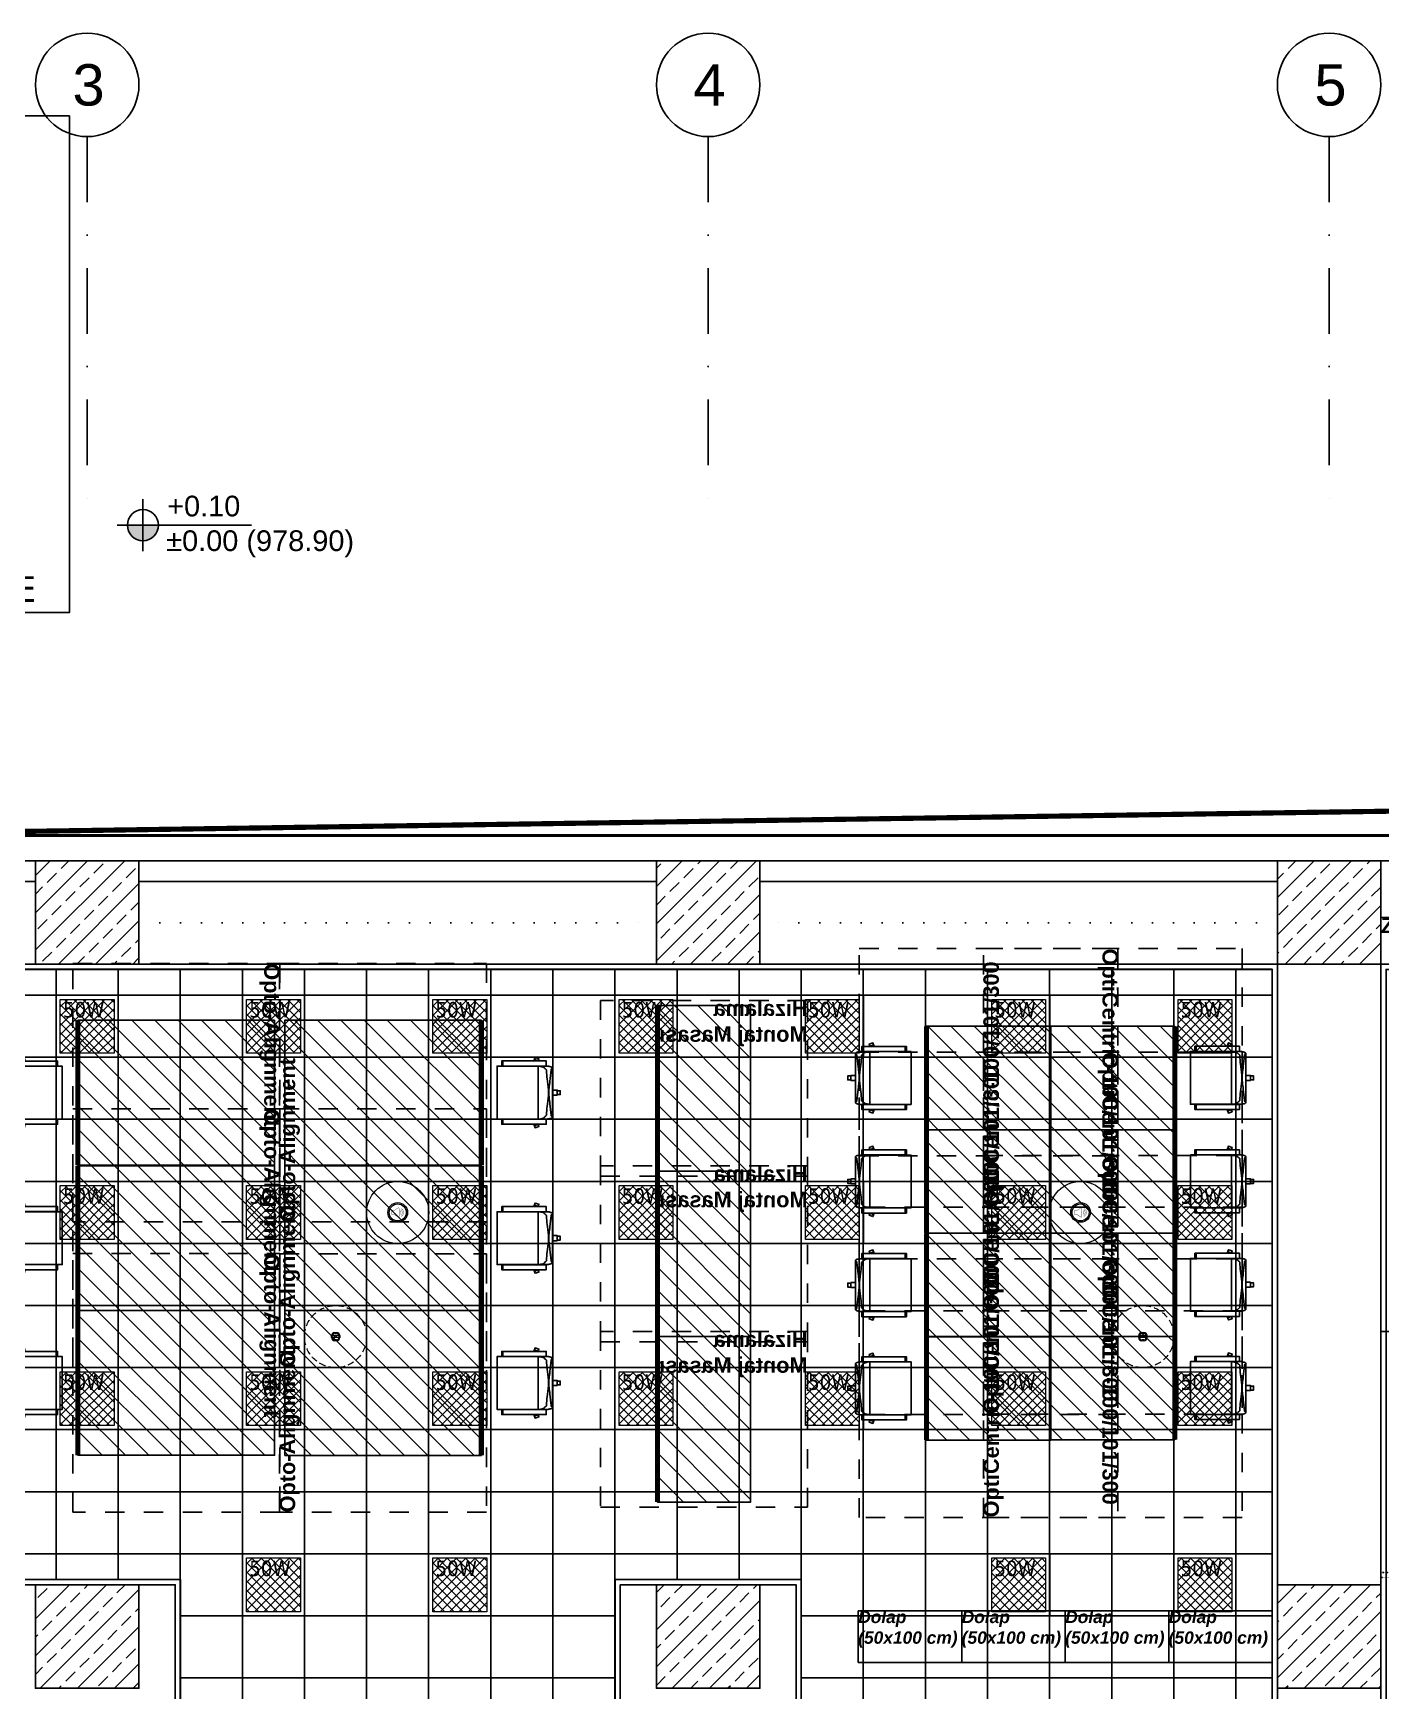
# Model space of a CAD drawing. Header units: centimetres. Extents: x 405564 to 502064, y 46284 to 60634.
# Drawn here: x 477148 to 478450, y 56030 to 57633 of the extents above; entities that cross this region are included whole.
import ezdxf
from ezdxf.enums import TextEntityAlignment as Align
from ezdxf.xclip import XClip

# ---------------------------------------------------------------- set-up
doc = ezdxf.new("R2010")
doc.units = ezdxf.units.CM
doc.header["$XCLIPFRAME"] = 0
for name, pattern in [('3+1_3b$0$DASHED', [0.25, 0.125, -0.125]), ('ACAD_ISO07W100', [3, 0, -3]), ('BORDER', [1.75, 0.5, -0.25, 0.5, -0.25, 0, -0.25]), ('DASHDOT', [25.4, 12.7, -6.35, 0, -6.35]), ('DOT', [0.25, 0, -0.25]), ('HIDDEN', [9.525, 6.35, -3.175])]:
    doc.linetypes.add(name, pattern=pattern)
doc.layers.get('0').update_dxf_attribs({"color": 8, "lineweight": 9})
for name, color, linetype, lineweight in [('---___EB_draft00_parselsiniri', 8, 'BORDER', 9), ('0-KRCN-AYDINLATMA-130426', 8, 'Continuous', 9), ('0-KRCN-MİMARİ-220526', 8, 'Continuous', 9)]:
    doc.layers.add(name, color=color, linetype=linetype, lineweight=lineweight)
for name, color, linetype in [('0-KRCN-ASMATAVAN-130426', 8, 'Continuous'), ('AS_CIZGI_ARSA', 8, 'Continuous'), ('AS_DOS_TERAS_UST', 8, 'ACAD_ISO07W100'), ('AS_DUV_CIMENTO ESASLI PANEL CEPHE KAPLAMASI', 8, 'Continuous'), ('AS_DUV_GAZBETON', 8, 'Continuous'), ('AS_DUV_TEMIZ ODA PANELI', 8, 'Continuous'), ('AS_GOR_YAKIN1', 8, 'Continuous'), ('AS_KAPI_CAM', 8, 'Continuous'), ('AS_KAPI_POZ', 8, 'Continuous'), ('AS_OLC_AKS', 8, 'Continuous'), ('AS_SMB_KOT', 8, 'Continuous'), ('AS_TA_BETONARME', 5, 'Continuous'), ('AS_TA_TARAMA', 8, 'Continuous'), ('AS_TEFR_CIHAZ', 8, 'Continuous'), ('AS_TEFR_MOB', 8, 'Continuous'), ('AS_TES', 8, 'Continuous'), ('AS_YAZI_DOSEME', 8, 'Continuous'), ('AS_YAZI_MEKANIK', 8, 'Continuous')]:
    doc.layers.add(name, color=color, linetype=linetype)
doc.styles.add('_yazı-50', font='arial.ttf')
doc.styles.add('Kalin02', font='arialbd.ttf')
doc.styles.add('MtXpl_Tahoma', font='tahoma.ttf')
doc.styles.add('OLCU', font='romanstw.shx', dxfattribs={"width": 0.6})
doc.styles.add('TAHOMA', font='tahoma.ttf')
pattern_1 = [(225, (17560.68, -7819.299), (17.96051, -17.96051), []), (225, (17542.72, -7819.299), (17.96051, -17.96051), [12.7, -6.35])]

# ---------------------------------------------------------------- blocks, each defined once
blk = doc.blocks.new('50W 60x60 cm  SIVA ALTI LED ARMATÜR')
at = {"layer": '0-KRCN-AYDINLATMA-130426'}
h = blk.add_hatch(dxfattribs=at)
h.set_pattern_fill('ANSI37', color=256, scale=0.2)
h.paths.add_polyline_path([(-2.6, 2.59), (2.6, 2.59), (2.6, -2.61), (-2.6, -2.61)])
for points in [[(-3, 2.99), (3, 2.99), (3, -3.01), (-3, -3.01)], [(-2.6, 2.59), (2.6, 2.59), (2.6, -2.61), (-2.6, -2.61)]]:
    blk.add_lwpolyline(points, close=True, dxfattribs=at)
at = {"layer": '0-KRCN-AYDINLATMA-130426', "insert": (-2.35, 2.34), "char_height": 1.5, "attachment_point": 1, "style": 'TAHOMA'}
blk.add_mtext_dynamic_manual_height_columns('{\\fTahoma|b0|i0|c162|p34;50W}', width=1.5, gutter_width=1.25, heights=[0], dxfattribs=at)
blk = doc.blocks.new('ABB 6131-31-24-500')
at = {"layer": '0-KRCN-AYDINLATMA-130426'}
for p, q in [((-4, -1), (-4, 1)), ((3.2, 1), (-3.2, 1)), ((-3.2, -0.8), (-3.2, 0.8)), ((-1, 4), (1, 4)), ((-1, -0.9), (-1, 1)), ((-0.8, 3.2), (0.8, 3.2)), ((1, -0.9), (1, 1)), ((3.2, 0.8), (3.2, -0.8)), ((4, 1), (4, -1)), ((3.2, -0.9), (-3.2, -0.9)), ((1, -4), (-1, -4)), ((0.8, -3.2), (-0.8, -3.2))]:
    blk.add_line(p, q, dxfattribs=at)
at = {"layer": '0-KRCN-AYDINLATMA-130426', "linetype": 'HIDDEN'}
blk.add_circle((0, 0), 30, dxfattribs=at)
at = {"layer": '0-KRCN-AYDINLATMA-130426'}
for centre, radius in [((-0.5, 0), 0.089), ((0, 0), 0.16), ((0.5, 0), 0.089)]:
    blk.add_circle(centre, radius, dxfattribs=at)
for centre, radius, start, end in [((-1, 1), 3.01, 90, 180), ((-0.8, 0.8), 2.41, 90, 180), ((0.8, 0.8), 2.41, 0, 90), ((1, 1), 3.01, 0, 90), ((-1, -1), 3.01, 180, 270), ((-0.8, -0.8), 2.41, 180, 270), ((0.8, -0.8), 2.41, 270, 0), ((1, -1), 3.01, 270, 0)]:
    blk.add_arc(centre, radius, start, end, dxfattribs=at)
blk = doc.blocks.new('ASMA TAVA TİPİ HOPARLÖR')
at = {"layer": '0-KRCN-AYDINLATMA-130426', "const_width": 0.317}
blk.add_lwpolyline([(0.3, -4.4, 0.598176), (1.3, -3.9), (1.3, 3.9, 0.598176), (0.3, 4.4), (-2.7, 2.4, -0.147433), (-3, 2.3), (-5.1, 2.3, 0.414214), (-5.7, 1.7), (-5.7, -1.7, 0.414214), (-5.1, -2.3), (-3, -2.3, -0.147433), (-2.7, -2.4)], format="xyb", close=True, dxfattribs=at)
for points in [[(2.4, 1.3, -0.601398), (2.4, -1.3)], [(2.8, 2.5, -0.658812), (2.8, -2.5)], [(3.2, 3.7, -0.680488), (3.2, -3.7)]]:
    blk.add_lwpolyline(points, format="xyb", dxfattribs=at)
at = {"layer": '0-KRCN-AYDINLATMA-130426'}
blk.add_circle((0, 0), 30, dxfattribs=at)
at = {"layer": '0-KRCN-AYDINLATMA-130426', "ltscale": 0.1}
for radius in [9.5, 8.23]:
    blk.add_circle((0, 0), radius, dxfattribs=at)
blk = doc.blocks.new('G$C546873DE')
at = {"layer": '0-KRCN-AYDINLATMA-130426', "xscale": 10, "yscale": 10, "zscale": 10}
for p in [(6635.7, 9538.6), (6815.7, 9538.6), (6995.7, 9538.6), (7175.7, 9538.6), (7355.7, 9538.6), (7535.7, 9538.6), (7715.7, 9538.6), (6635.7, 9358.6), (6815.7, 9358.6), (6995.7, 9358.6), (7175.7, 9358.6), (7355.7, 9358.6), (7535.7, 9358.6), (7715.7, 9358.6), (6635.7, 9178.6), (6815.7, 9178.6), (6995.7, 9178.6), (7175.7, 9178.6), (7355.7, 9178.6), (7535.7, 9178.6), (7715.7, 9178.6), (6815.7, 8998.6), (6995.7, 8998.6), (7535.7, 8998.6), (7715.7, 8998.6)]:
    blk.add_blockref('50W 60x60 cm  SIVA ALTI LED ARMATÜR', p, dxfattribs=at)
at = {"layer": '0-KRCN-AYDINLATMA-130426'}
for name, p in [('ASMA TAVA TİPİ HOPARLÖR', (6935.7, 9358.5)), ('ASMA TAVA TİPİ HOPARLÖR', (7595.5, 9358.5)), ('ABB 6131-31-24-500', (6875.7, 9238.5)), ('ABB 6131-31-24-500', (7655.7, 9238.5))]:
    blk.add_blockref(name, p, dxfattribs=at)
blk = doc.blocks.new('zygointerferometre')
at = {"layer": 'AS_TEFR_CIHAZ'}
h = blk.add_hatch(dxfattribs=at)
h.set_pattern_fill('ANSI31', color=1, scale=5)
h.paths.add_polyline_path([(272550.3, -39180.5), (272670.3, -39180.5), (272670.3, -39480.5), (272550.3, -39480.5)])
at = {"layer": 'AS_TEFR_CIHAZ', "color": 1, "linetype": '3+1_3b$0$DASHED', "ltscale": 150}
blk.add_lwpolyline([(272470.3, -39130.5), (272750.3, -39130.5), (272750.3, -39530.5), (272470.3, -39530.5), (272470.3, -39130.5)], dxfattribs=at)
at = {"layer": 'AS_TEFR_CIHAZ', "color": 1}
blk.add_lwpolyline([(272550.3, -39180.5), (272670.3, -39180.5), (272670.3, -39480.5), (272550.3, -39480.5), (272550.3, -39180.5)], dxfattribs=at)
at = {"layer": 'AS_TEFR_CIHAZ', "color": 1, "const_width": 5}
blk.add_lwpolyline([(272670.3, -39180.5), (272670.3, -39480.5)], dxfattribs=at)
at = {"layer": 'AS_TEFR_CIHAZ', "insert": (272470.3, -39130.5), "char_height": 15, "attachment_point": 1, "style": 'Kalin02'}
blk.add_mtext_dynamic_manual_height_columns('Zygo İnterferometre', width=590.732, gutter_width=750, heights=[137.1], dxfattribs=at)
blk = doc.blocks.new('sandalye_')
at = {"layer": 'AS_TEFR_MOB', "linetype": 'ByBlock', "ltscale": 25}
for points in [[(260035.8, -40511.3), (260035.8, -40506.8), (260030.9, -40506.8), (260030.9, -40511.3)], [(260031.5, -40506.8), (260031.5, -40503.8), (260035.3, -40503.8), (260035.3, -40506.8)], [(260002.8, -40525.2), (260000.6, -40524.5), (259999.4, -40528.1), (260002.8, -40529.2)], [(260002.7, -40525.2), (260001.5, -40528.8)], [(260002.8, -40525.4), (260001.7, -40528.8)], [(260007.8, -40524.5), (260007.8, -40564.9), (260033.4, -40564.9)], [(260007.8, -40525.2), (260033.4, -40525.2)], [(260009.7, -40511.3), (260033.4, -40511.3)], [(260057, -40511.3), (260033.4, -40511.3)], [(260058.9, -40524.5), (260058.9, -40564.9), (260033.4, -40564.9)], [(260058.9, -40525.2), (260033.4, -40525.2)], [(260063.9, -40525.2), (260066.1, -40524.5), (260067.3, -40528.1), (260063.9, -40529.2)], [(260063.9, -40525.4), (260065.1, -40528.8)], [(260064.1, -40525.2), (260065.2, -40528.8)], [(260002.8, -40559.4), (260002.8, -40560.4), (260007.8, -40560.4), (260007.8, -40559.4)], [(260063.9, -40559.4), (260063.9, -40560.4), (260059, -40560.4), (260059, -40559.4)]]:
    blk.add_lwpolyline(points, dxfattribs=at)
for points in [[(260007.8, -40559.4), (260002.8, -40559.4), (260002.8, -40517.4), (260007.8, -40517.4)], [(260059, -40559.4), (260063.9, -40559.4), (260063.9, -40517.4), (260059, -40517.4)]]:
    blk.add_lwpolyline(points, close=True, dxfattribs=at)
for points in [[(260033.4, -40514.8, -0.048176), (260031.6, -40514.8, -0.000623), (260029.1, -40514.6, -0.003131), (260022.4, -40513.8, 0.007334), (260011.4, -40512.7, -0.309457), (260010.5, -40511.9, 0.002444), (260010.4, -40511.5, 0.476314), (260010.2, -40511.4, 0.375136), (260009, -40511.6, 0.082453), (260008.7, -40512.2, 0.046929), (260008.2, -40513.8, 0.002381), (260007.9, -40515.3, 0.007794), (260007.8, -40516.4), (260007.8, -40524.5, -0.011445), (260008.4, -40521.5, -0.082784), (260009.2, -40519.5, -0.150147), (260010.3, -40518.5, 0.242317), (260010.4, -40518.4, -0.036292), (260010.5, -40518, -0.114957), (260010.8, -40517.6, -0.16132), (260011.4, -40517.2, -0.020506), (260013.9, -40517, 0.024793), (260022.4, -40516.1, -0.030903), (260033.4, -40515.1, -1.030607)], [(260033.4, -40514.8, 0.048176), (260035.1, -40514.8, 0.000623), (260037.6, -40514.6, 0.003131), (260044.3, -40513.8, -0.007334), (260055.3, -40512.7, 0.309457), (260056.2, -40511.9, -0.002444), (260056.3, -40511.5, -0.476314), (260056.5, -40511.4, -0.375136), (260057.7, -40511.6, -0.082453), (260058, -40512.2, -0.046929), (260058.5, -40513.8, -0.002381), (260058.8, -40515.3, -0.007794), (260058.9, -40516.4), (260058.9, -40524.5, 0.011445), (260058.4, -40521.5, 0.082784), (260057.6, -40519.5, 0.150147), (260056.4, -40518.5, -0.242317), (260056.3, -40518.4, 0.036292), (260056.2, -40518, 0.114957), (260055.9, -40517.6, 0.16132), (260055.3, -40517.2, 0.020506), (260052.8, -40517, -0.024793), (260044.3, -40516.1, 0.030903), (260033.4, -40515.1, 1.030607)]]:
    blk.add_lwpolyline(points, format="xyb", dxfattribs=at)
blk = doc.blocks.new('OptiCentric100_101_300')
at = {"layer": 'AS_TEFR_CIHAZ'}
h = blk.add_hatch(dxfattribs=at)
h.set_pattern_fill('ANSI31', color=1, scale=5)
h.paths.add_polyline_path([(271677.7, -39089.4), (271777.7, -39089.4), (271777.7, -39209.4), (271677.7, -39209.4)])
at = {"layer": 'AS_TEFR_CIHAZ', "color": 1, "linetype": '3+1_3b$0$DASHED', "ltscale": 150}
blk.add_lwpolyline([(271602.7, -39024.4), (271852.7, -39024.4), (271852.7, -39274.4), (271602.7, -39274.4), (271602.7, -39024.4)], dxfattribs=at)
at = {"layer": 'AS_TEFR_CIHAZ', "color": 1}
blk.add_lwpolyline([(271677.7, -39089.4), (271777.7, -39089.4), (271777.7, -39209.4), (271677.7, -39209.4), (271677.7, -39089.4)], dxfattribs=at)
at = {"layer": 'AS_TEFR_CIHAZ', "color": 1, "const_width": 5}
blk.add_lwpolyline([(271677.7, -39209.4), (271777.7, -39209.4)], dxfattribs=at)
at = {"layer": 'AS_TEFR_MOB', "color": 1, "rotation": 180}
blk.add_blockref('sandalye_', (531761.1, -79789.3), dxfattribs=at)
at = {"layer": 'AS_TEFR_CIHAZ', "insert": (271602.7, -39024.4), "char_height": 15, "attachment_point": 1, "style": 'Kalin02'}
blk.add_mtext_dynamic_manual_height_columns('OptiCentric-100/101/300', width=590.732, gutter_width=750, heights=[137.1], dxfattribs=at)
blk = doc.blocks.new('OptoAlignment')
at = {"layer": 'AS_TEFR_CIHAZ'}
h = blk.add_hatch(dxfattribs=at)
h.set_pattern_fill('ANSI31', color=1, scale=5)
h.paths.add_polyline_path([(274965, -39955.1), (275105, -39955.1), (275105, -40145.1), (274965, -40145.1)])
at = {"layer": 'AS_TEFR_CIHAZ', "color": 1, "linetype": '3+1_3b$0$DASHED', "ltscale": 150}
blk.add_lwpolyline([(274910, -39950.1), (275160, -39950.1), (275160, -40150.1), (274910, -40150.1), (274910, -39950.1)], dxfattribs=at)
at = {"layer": 'AS_TEFR_CIHAZ', "color": 1}
blk.add_lwpolyline([(274965, -39955.1), (275105, -39955.1), (275105, -40145.1), (274965, -40145.1), (274965, -39955.1)], dxfattribs=at)
at = {"layer": 'AS_TEFR_CIHAZ', "color": 1, "const_width": 5}
blk.add_lwpolyline([(274965, -40145.1), (275105, -40145.1)], dxfattribs=at)
at = {"layer": 'AS_TEFR_MOB', "color": 1, "rotation": 180}
blk.add_blockref('sandalye_', (535068.4, -80725.1), dxfattribs=at)
at = {"layer": 'AS_TEFR_CIHAZ', "insert": (274910, -39950.1), "char_height": 15, "attachment_point": 1, "style": 'Kalin02'}
blk.add_mtext_dynamic_manual_height_columns('Opto-Alignment', width=590.732, gutter_width=750, heights=[137.1], dxfattribs=at)
blk = doc.blocks.new('HizalamaMontajMasası')
at = {"layer": 'AS_TEFR_CIHAZ'}
h = blk.add_hatch(dxfattribs=at)
h.set_pattern_fill('ANSI31', color=1, scale=5)
h.paths.add_polyline_path([(273335.6, -39538.4), (273425.6, -39538.4), (273425.6, -39698.4), (273335.6, -39698.4)])
at = {"layer": 'AS_TEFR_CIHAZ', "color": 1, "linetype": '3+1_3b$0$DASHED', "ltscale": 150}
blk.add_lwpolyline([(273280.6, -39533.4), (273480.6, -39533.4), (273480.6, -39703.4), (273280.6, -39703.4), (273280.6, -39533.4)], dxfattribs=at)
at = {"layer": 'AS_TEFR_CIHAZ', "color": 1}
blk.add_lwpolyline([(273335.6, -39538.4), (273425.6, -39538.4), (273425.6, -39698.4), (273335.6, -39698.4), (273335.6, -39538.4)], dxfattribs=at)
at = {"layer": 'AS_TEFR_CIHAZ', "color": 1, "const_width": 5}
blk.add_lwpolyline([(273425.6, -39698.4), (273425.6, -39538.4)], dxfattribs=at)
at = {"layer": 'AS_TEFR_CIHAZ', "insert": (273280.6, -39533.4), "char_height": 15, "attachment_point": 1, "style": 'Kalin02'}
blk.add_mtext_dynamic_manual_height_columns('Hizalama \\PMontaj Masası', width=590.732, gutter_width=750, heights=[137.1], dxfattribs=at)
blk = doc.blocks.new('A.5 OPTOMEKANİK HİZALAMA_TEFRİŞF')
at = {"layer": 'AS_TEFR_MOB', "ltscale": 200}
for points in [[(-2305, -725), (-2205, -725), (-2205, -775), (-2305, -775), (-2305, -725)], [(-2205, -725), (-2105, -725), (-2105, -775), (-2205, -775), (-2205, -725)], [(-2105, -725), (-2005, -725), (-2005, -775), (-2105, -775), (-2105, -725)], [(-2005, -725), (-1905, -725), (-1905, -775), (-2005, -775), (-2005, -725)]]:
    blk.add_lwpolyline(points, dxfattribs=at)
at = {"layer": 'AS_TEFR_CIHAZ'}
blk.add_blockref('zygointerferometre', (-274270.3, 39075.5), dxfattribs=at)
for p, rotation in [((36970.4, 271517.7), 270), ((-41208.5, -271937.7), 90), ((36970.4, 271417.7), 270), ((-41208.5, -272037.7), 90), ((36970.4, 271317.5), 270), ((-41208.5, -272137.7), 90), ((36970.4, 271217.7), 270), ((-41208.5, -272237.5), 90)]:
    blk.add_blockref('OptiCentric100_101_300', p, dxfattribs=dict(at, rotation=rotation))
at = {"layer": 'AS_TEFR_CIHAZ', "color": 1}
for p, rotation in [((37086.1, 274810.8), 270), ((-42814.2, -275259.2), 90), ((37086.1, 274670.2), 270), ((-42814.2, -275399.9), 90), ((37086.1, 274530.2), 270), ((-42814.2, -275539.9), 90)]:
    blk.add_blockref('OptoAlignment', p, dxfattribs=dict(at, rotation=rotation))
at = {"layer": 'AS_TEFR_CIHAZ', "color": 1, "xscale": -1}
for p in [(270926.6, 39398.4), (270926.6, 39238.4), (270926.6, 39078.4)]:
    blk.add_blockref('HizalamaMontajMasası', p, dxfattribs=at)
at = {"layer": 'AS_TEFR_MOB', "ltscale": 200, "char_height": 12, "attachment_point": 1, "style": 'Kalin02'}
for insert in [(-2305, -725), (-2205, -725), (-2105, -725), (-2005, -725)]:
    blk.add_mtext_dynamic_manual_height_columns('{\\fSwis721 BT|b1|i1|c162|p34;Dolap\\P(50x100 cm)}', width=590.732, gutter_width=750, heights=[137.1], dxfattribs=dict(at, insert=insert))
blk = doc.blocks.new('OPK-temizoda-panel-00')
at = {"layer": 'AS_DUV_TEMIZ ODA PANELI'}
for points in [[(5150, -1750), (4450, -1750), (4450, -50), (2750, -50), (2750, -785), (2650, -785), (2650, -50), (50, -50)], [(55, -55), (2645, -55), (2645, -790), (2755, -790), (2755, -55), (4445, -55), (4445, -1755), (5155, -1755)]]:
    blk.add_lwpolyline(points, dxfattribs=at)
for points in [[(1410, -645), (1590, -645), (1590, -790), (1410, -790)], [(1415, -650), (1585, -650), (1585, -785), (1415, -785)], [(2010, -645), (2190, -645), (2190, -790), (2010, -790)], [(2015, -650), (2185, -650), (2185, -785), (2015, -785)]]:
    blk.add_lwpolyline(points, close=True, dxfattribs=at)
blk = doc.blocks.new('kot01')
at = {"layer": 'AS_SMB_KOT'}
h = blk.add_hatch(color=8, dxfattribs=at)
edge = h.paths.add_edge_path()
edge.add_arc((0, 0), 0.3, 180, 360)
edge.add_line((0.3, 0), (-0.3, 0))
for p, q in [((0, -0.5), (0, 0.5)), ((-0.5, 0), (2.1, 0))]:
    blk.add_line(p, q, dxfattribs=at)
blk.add_circle((0, 0), 0.3, dxfattribs=at)
at = {"layer": 'AS_SMB_KOT', "style": '_yazı-50'}
for tag, p in [('INCE', (0.434, 0.1)), ('KABA', (0.434, -0.5))]:
    blk.add_attdef(tag, p, '', height=0.4, dxfattribs=at)
blk = doc.blocks.new('AZOT TANKI KAIDE PLAN YERLESIM')
at = {"layer": 'AS_GOR_YAKIN1'}
for points in [[(480, 0), (0, 0), (0, -480), (480, -480)], [(733, 0), (483, 0), (483, -480), (733, -480)]]:
    blk.add_lwpolyline(points, close=True, dxfattribs=at)
at = {"layer": 'AS_TES'}
blk.add_circle((240, -240), 138.5, dxfattribs=at)
at = {"layer": 'AS_SMB_KOT'}
ref = blk.add_blockref('kot01', (201.7, -305.8), dxfattribs=dict(at, xscale=50, yscale=50, zscale=50))
ref.add_attrib('INCE', '+0.25', dxfattribs={"layer": '0', "color": 1, "height": 20, "style": '_yazı-50'}).set_placement((225.1, -303.3), align=Align.BOTTOM_LEFT)
ref = blk.add_blockref('kot01', (564.7, -305.8), dxfattribs=dict(at, xscale=50, yscale=50, zscale=50))
ref.add_attrib('INCE', '+0.25', dxfattribs={"layer": '0', "color": 1, "height": 20, "style": '_yazı-50'}).set_placement((588.2, -303.3), align=Align.BOTTOM_LEFT)
at = {"layer": 'AS_YAZI_DOSEME', "style": 'TAHOMA'}
for p in [(117, -454.5), (600, -454.5)]:
    blk.add_text('BETON KAİDE', height=25, dxfattribs=at).set_placement(p, align=Align.MIDDLE)
at = {"layer": 'AS_YAZI_MEKANIK', "insert": (240, -240), "char_height": 25, "width": 192.816, "attachment_point": 5, "style": 'MtXpl_Tahoma'}
blk.add_mtext('AZOT TANKI', dxfattribs=at)
blk = doc.blocks.new('OPK-site-surrounding-R01')
at = {"layer": '---___EB_draft00_parselsiniri', "linetype": 'DASHDOT', "ltscale": 5, "const_width": 5, "flags": 128}
blk.add_lwpolyline([(-303.7, 52.5), (22545.3, 391.1), (23723.4, -711), (24047.6, -4450), (-299.9, -4450)], close=True, dxfattribs=at)
blk.add_blockref('AZOT TANKI KAIDE PLAN YERLESIM', (750, 770, 0))
blk = doc.blocks.new('CEPHE KATMANLARI ZEMİN KAT')
at = {"layer": 'AS_DUV_CIMENTO ESASLI PANEL CEPHE KAPLAMASI'}
for points in [[(565, -1825), (-25, -1825), (-25, 25), (8205, 25), (8205, -25), (8212.5, -25)], [(565, -1823.8), (-23.8, -1823.8), (-23.8, 23.7), (8203.8, 23.7), (8203.8, -26.2), (8212.5, -26.2)]]:
    blk.add_lwpolyline(points, dxfattribs=at)
blk = doc.blocks.new('axis baloon')
blk.add_circle((0, 0), 50)
at = {"style": '_yazı-50'}
blk.add_attdef('AXE', text='', height=40, dxfattribs=at).set_placement((0, 0), align=Align.MIDDLE_CENTER)
blk = doc.blocks.new('Aks_P')
at = {"layer": 'AS_OLC_AKS', "linetype": 'DASHDOT', "ltscale": 5}
for points in [[(1620, 750), (1620, 400)], [(2220, 750), (2220, 400)], [(2820, 750), (2820, 400)]]:
    blk.add_lwpolyline(points, dxfattribs=at)
at = {"layer": 'AS_OLC_AKS'}
ref = blk.add_blockref('axis baloon', (1620, 800), dxfattribs=at)
ref.add_attrib('AXE', '3', dxfattribs={"layer": '0', "height": 40, "style": '_yazı-50'}).set_placement((1621.3, 800), align=Align.MIDDLE_CENTER)
ref = blk.add_blockref('axis baloon', (2220, 800), dxfattribs=at)
ref.add_attrib('AXE', '4', dxfattribs={"layer": '0', "height": 40, "style": '_yazı-50'}).set_placement((2221.3, 800), align=Align.MIDDLE_CENTER)
ref = blk.add_blockref('axis baloon', (2820, 800), dxfattribs=at)
ref.add_attrib('AXE', '5', dxfattribs={"layer": '0', "height": 40, "style": '_yazı-50'}).set_placement((2821.3, 800), align=Align.MIDDLE_CENTER)
blk = doc.blocks.new('*U646')
for p, q in [((40, 7), (-30, 7)), ((-30, 2), (40, 2)), ((120, 7), (190, 7)), ((190, 2), (120, 2))]:
    blk.add_line(p, q)
at = {"linetype": 'DOT'}
for points in [[(-10, 7), (-80, 7), (-80, 2), (-10, 2)], [(170, 7), (240, 7), (240, 2), (170, 2)]]:
    blk.add_lwpolyline(points, close=True, dxfattribs=at)
for points in [[(-30, 7), (-35, 7), (-35, 2), (-30, 2)], [(5, 0), (0, 0), (0, -5), (5, -5)], [(45, 7), (40, 7), (40, 2), (45, 2)], [(115, 7), (120, 7), (120, 2), (115, 2)], [(155, 0), (160, 0), (160, -5), (155, -5)], [(190, 7), (195, 7), (195, 2), (190, 2)]]:
    blk.add_lwpolyline(points, close=True)
at = {"color": 3, "style": 'OLCU', "width": 0.5, "flags": 1}
for tag, p in [('K-DIVISYON', (-80, -85)), ('K-PBAR', (105, -85)), ('K-KAPITIP', (-80, -335))]:
    blk.add_attdef(tag, p, '', height=17.5, dxfattribs=at)
at = {"color": 5, "true_color": 0x0505ff, "style": 'OLCU', "width": 0.5, "flags": 1}
for tag, p in [('K-NEREDEN-NO', (-80, -110)), ('K-NEREYE-NO', (-80, -185)), ('K-DUVARTIP', (-80, -285)), ('K-ACILISYON', (-80, -310))]:
    blk.add_attdef(tag, p, '', height=17.5, dxfattribs=at)
at = {"color": 1, "true_color": 0xfa0000, "style": 'OLCU', "width": 0.5, "flags": 1}
for tag, p in [('K-IZLENEBILIRLIK', (105, -110)), ('K-TEKMELIK', (105, -135)), ('K-KONTROLTIPNEREDEN', (-80, -160)), ('K-BAND', (105, -160)), ('K-MENFEZ', (105, -210)), ('K-KONTROLTIPNEREYE', (-80, -235)), ('K-PENCERE', (105, -235)), ('K-KILITTIP', (-80, -260)), ('K-NOT-AS-MIMARI1', (105, -285)), ('K-NOT-ELEKTRIK', (105, -335)), ('K-NOT-YANGIN', (105, -360)), ('K-ACMAKAPAMASISTEMI', (-80, -385)), ('K-NOT-ISLETME', (105, -385)), ('K-YANGIN', (-80, -435))]:
    blk.add_attdef(tag, p, '', height=17.5, dxfattribs=at)
at = {"color": 220, "true_color": 0xf113d4, "style": 'OLCU', "width": 0.5, "flags": 1}
for tag, p in [('K-NEREDEN-AD', (-80, -135)), ('K-NEREYE-AD', (-80, -210))]:
    blk.add_attdef(tag, p, '', height=17.5, dxfattribs=at)
at = {"color": 0, "style": 'OLCU', "width": 0.5, "flags": 1}
for tag, p in [('K-TAMACILIRLIK', (105, -185)), ('K-NOT-AS-MIMARI2', (105, -310)), ('K-KASATIP', (-80, -360)), ('K-KURSUN', (-80, -410))]:
    blk.add_attdef(tag, p, '', height=17.5, dxfattribs=at)
at = {"color": 252, "style": 'OLCU', "width": 0.5, "flags": 1}
for tag, p in [('K-REZ1', (105, -435)), ('K-REZ2', (105, -460)), ('K-REZ3', (105, -485)), ('K-REZ4', (105, -510)), ('K-REZ5', (105, -535))]:
    blk.add_attdef(tag, p, '', height=17.5, dxfattribs=at)
at = {"layer": 'AS_KAPI_POZ', "style": 'OLCU', "width": 0.5}
blk.add_attdef('K-NO', text='', height=8, rotation=90, dxfattribs=at).set_placement((0, 11), align=Align.TOP_LEFT)
at = {"layer": 'AS_KAPI_POZ', "style": 'OLCU', "width": 0.45}
for tag, p in [('POZ+GEN', (80, 22)), ('YUK', (80, -18))]:
    blk.add_attdef(tag, text='', height=20, dxfattribs=at).set_placement(p, align=Align.MIDDLE_CENTER)
at = {"layer": 'AS_KAPI_POZ', "color": 251, "style": 'OLCU', "width": 0.45, "flags": 1}
blk.add_attdef('K-DUVAR(CM)', text='', height=6, dxfattribs=at).set_placement((-5, -7.5), align=Align.MIDDLE_RIGHT)
blk = doc.blocks.new('A$C6A10306C')
at = {"layer": 'AS_TA_TARAMA'}
h = blk.add_hatch(dxfattribs=at)
h.set_pattern_fill('ANSI33', color=256, scale=4, angle=180)
h.set_pattern_definition(pattern_1)
h.paths.add_polyline_path([(6585.68, -3801.45), (6685.68, -3801.45), (6685.68, -3901.45), (6585.68, -3901.45)])
h = blk.add_hatch(dxfattribs=at)
h.set_pattern_fill('ANSI33', color=256, scale=4, angle=180)
h.set_pattern_definition(pattern_1)
h.paths.add_polyline_path([(7185.68, -3801.45), (7285.68, -3801.45), (7285.68, -3901.45), (7185.68, -3901.45)])
h = blk.add_hatch(dxfattribs=at)
h.set_pattern_fill('ANSI33', color=256, scale=4, angle=180)
h.set_pattern_definition(pattern_1)
h.paths.add_polyline_path([(7785.68, -3801.45), (7885.68, -3801.45), (7885.68, -3901.45), (7785.68, -3901.45)])
h = blk.add_hatch(dxfattribs=at)
h.set_pattern_fill('ANSI33', color=256, scale=4, angle=180)
h.set_pattern_definition(pattern_1)
h.paths.add_polyline_path([(6585.68, -4501.45), (6685.68, -4501.45), (6685.68, -4601.45), (6585.68, -4601.45)])
h = blk.add_hatch(dxfattribs=at)
h.set_pattern_fill('ANSI33', color=256, scale=4, angle=180)
h.set_pattern_definition(pattern_1)
h.paths.add_polyline_path([(7185.68, -4501.45), (7285.68, -4501.45), (7285.68, -4601.45), (7185.68, -4601.45)])
h = blk.add_hatch(dxfattribs=at)
h.set_pattern_fill('ANSI33', color=256, scale=4, angle=180)
h.set_pattern_definition(pattern_1)
h.paths.add_polyline_path([(7785.68, -4501.45), (7885.68, -4501.45), (7885.68, -4601.45), (7785.68, -4601.45)])
at = {"layer": 'AS_CIZGI_ARSA', "linetype": 'DASHDOT', "ltscale": 5, "flags": 128}
blk.add_lwpolyline([(4831.96, -3798.91), (27681.01, -3460.36), (28859.04, -4562.43), (29183.31, -8301.44), (4835.8, -8301.44)], close=True, dxfattribs=at)
at = {"layer": 'AS_DOS_TERAS_UST', "linetype": 'DOT', "ltscale": 80}
for p, q in [((6085.68, -3801.45), (6585.68, -3801.45)), ((6685.68, -3801.45), (7185.68, -3801.45)), ((7785.68, -3801.45), (7285.68, -3801.45)), ((6085.68, -3861.45), (6585.68, -3861.45)), ((6685.68, -3861.45), (7185.68, -3861.45)), ((7785.68, -3861.45), (7285.68, -3861.45))]:
    blk.add_line(p, q, dxfattribs=at)
at = {"layer": 'AS_DUV_GAZBETON'}
for points in [[(6585.68, -3801.45), (6085.68, -3801.45)], [(7185.68, -3801.45), (6685.68, -3801.45)], [(7785.68, -3801.45), (7285.68, -3801.45)], [(8385.68, -3801.45), (7885.68, -3801.45)], [(6085.68, -3821.45), (6585.68, -3821.45)], [(6685.68, -3821.45), (7185.68, -3821.45)], [(7285.68, -3821.45), (7785.68, -3821.45)]]:
    blk.add_lwpolyline(points, dxfattribs=at)
at = {"layer": 'AS_TA_BETONARME'}
for points in [[(6585.68, -3801.45), (6685.68, -3801.45), (6685.68, -3901.45), (6585.68, -3901.45)], [(7185.68, -3801.45), (7285.68, -3801.45), (7285.68, -3901.45), (7185.68, -3901.45)], [(7785.68, -3801.45), (7885.68, -3801.45), (7885.68, -3901.45), (7785.68, -3901.45)], [(6585.68, -4501.45), (6685.68, -4501.45), (6685.68, -4601.45), (6585.68, -4601.45)], [(7185.68, -4501.45), (7285.68, -4501.45), (7285.68, -4601.45), (7185.68, -4601.45)], [(7785.68, -4501.45), (7885.68, -4501.45), (7885.68, -4601.45), (7785.68, -4601.45)]]:
    blk.add_lwpolyline(points, close=True, dxfattribs=at)
ref = blk.add_blockref('OPK-site-surrounding-R01', (5135.68, -3851.45))
XClip(ref).set_block_clipping_path([(-5135.679684336, -9648.5463532069), (26364.320315664, 3851.4536467931)])
for name, p in [('Aks_P', (5015.68, -3851.45)), ('AZOT TANKI KAIDE PLAN YERLESIM', (5885.68, -3081.45)), ('A.5 OPTOMEKANİK HİZALAMA_TEFRİŞF', (9685.68, -3801.45)), ('OPK-temizoda-panel-00', (5135.68, -3851.45))]:
    blk.add_blockref(name, p)
at = {"layer": 'AS_DUV_CIMENTO ESASLI PANEL CEPHE KAPLAMASI'}
blk.add_blockref('CEPHE KATMANLARI ZEMİN KAT', (5085.68, -3801.45), dxfattribs=at)
at = {"layer": 'AS_KAPI_CAM'}
blk.add_blockref('*U646', (7965.68, -4496.45), dxfattribs=at)
at = {"layer": 'AS_SMB_KOT'}
ref = blk.add_blockref('kot01', (6689.47, -3477.08), dxfattribs=dict(at, xscale=50, yscale=50, zscale=50))
ref.add_attrib('INCE', '+0.10', dxfattribs={"layer": '0', "color": 1, "height": 20, "style": '_yazı-50'}).set_placement((6712.93, -3474.58), align=Align.BOTTOM_LEFT)
ref.add_attrib('KABA', '%%P0.00 (978.90)', (6712.02, -3502.08), dxfattribs={"layer": '0', "height": 20, "style": '_yazı-50'})

msp = doc.modelspace()

# ---------------------------------------------------------------- linework, layer by layer
at = {"layer": '0-KRCN-ASMATAVAN-130426'}
for p, q in [((478344.7, 56727.6), (475754.7, 56727.6)), ((477169.7, 56137.6), (477169.7, 56727.6)), ((477229.7, 56137.6), (477229.7, 56727.6)), ((477289.7, 56137.6), (477289.7, 56727.6)), ((477349.7, 55032.6), (477349.7, 56727.6)), ((477409.7, 55032.6), (477409.7, 56727.6)), ((477469.7, 55032.6), (477469.7, 56727.6)), ((477529.7, 55032.6), (477529.7, 56727.6)), ((477589.7, 55032.6), (477589.7, 56727.6)), ((477649.7, 55032.6), (477649.7, 56727.6)), ((477709.7, 55032.6), (477709.7, 56727.6)), ((477769.7, 56137.6), (477769.7, 56727.6)), ((477829.7, 56137.6), (477829.7, 56727.6)), ((477889.7, 56137.6), (477889.7, 56727.6)), ((477949.7, 55137.6), (477949.7, 56727.6)), ((478009.7, 55137.6), (478009.7, 56727.6)), ((478069.7, 55137.6), (478069.7, 56727.6)), ((478129.7, 55137.6), (478129.7, 56727.6)), ((478189.7, 55137.6), (478189.7, 56727.6)), ((478249.7, 55137.6), (478249.7, 56727.6)), ((478309.7, 55137.6), (478309.7, 56727.6)), ((478344.7, 55992.6), (478344.7, 56727.6)), ((475754.7, 56702.6), (478344.7, 56702.6)), ((475754.7, 56642.6), (478344.7, 56642.6)), ((475754.7, 56582.6), (478344.7, 56582.6)), ((475754.7, 56522.6), (478344.7, 56522.6)), ((475754.7, 56462.6), (478344.7, 56462.6)), ((475754.7, 56402.6), (478344.7, 56402.6)), ((475754.7, 56342.6), (478344.7, 56342.6)), ((475754.7, 56282.6), (478344.7, 56282.6)), ((475754.7, 56222.6), (478344.7, 56222.6)), ((475754.7, 56162.6), (478344.7, 56162.6)), ((477289.7, 56137.6), (477109.7, 56137.6)), ((477289.7, 55992.6), (477289.7, 56137.6)), ((477889.7, 56137.6), (477709.7, 56137.6)), ((477709.7, 56137.6), (477709.7, 55992.6)), ((477889.7, 55992.6), (477889.7, 56137.6)), ((477289.7, 56102.6), (477709.7, 56102.6)), ((477889.7, 56102.6), (478344.7, 56102.6)), ((477289.7, 56042.6), (477709.7, 56042.6)), ((477889.7, 56042.6), (478344.7, 56042.6))]:
    msp.add_line(p, q, dxfattribs=at)

# ---------------------------------------------------------------- block references
at = {"layer": '0-KRCN-AYDINLATMA-130426'}
msp.add_blockref('G$C546873DE', (470564.1, 47134), dxfattribs=at)

# ---------------------------------------------------------------- next in the draw order: block references
at = {"layer": '0-KRCN-MİMARİ-220526'}
msp.add_blockref('A$C6A10306C', (470564.1, 60634), dxfattribs=at)

doc.saveas('drawing.dxf')
